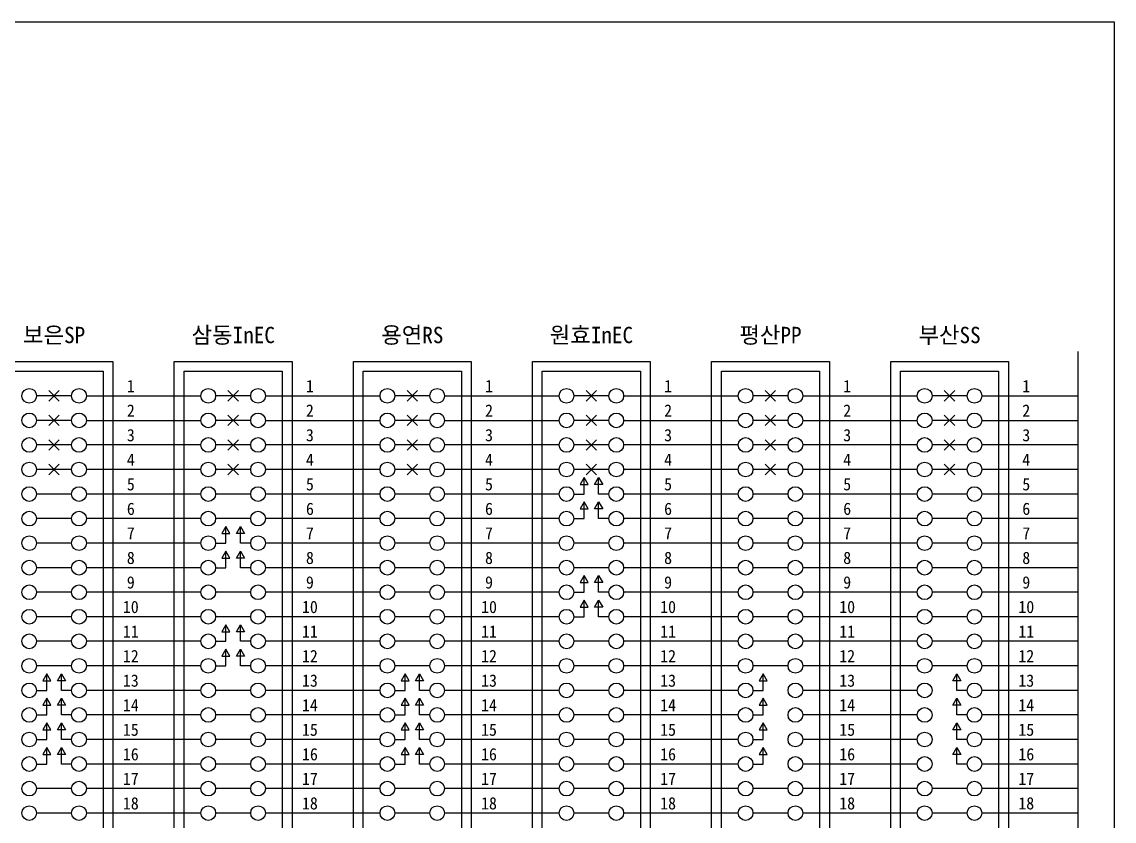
# Model space of a CAD drawing. Extents: x 10526 to 11696, y -1080 to -247.
# Drawn here: x 11429 to 11696.1, y -516.8 to -321.4 of the extents above; entities that cross this region are included whole.
import ezdxf
from ezdxf.enums import TextEntityAlignment as Align

# ---------------------------------------------------------------- set-up
doc = ezdxf.new("R2010")
doc.units = 0
doc.header["$LTSCALE"] = 10
doc.header["$MEASUREMENT"] = 0
for name, color, linetype in [('TN-CABL', 4, 'Continuous'), ('TN-TABL', 3, 'Continuous'), ('TN-TEXT', 3, 'Continuous'), ('TT-MACL', 6, 'Continuous'), ('TX-PAPR', 2, 'Continuous')]:
    doc.layers.add(name, color=color, linetype=linetype)
doc.styles.get("Standard").update_dxf_attribs({"font": 'GulimChe.ttf'})

msp = doc.modelspace()

# ---------------------------------------------------------------- linework, layer by layer
at = {"layer": 'TN-CABL', "flags": 128}
for points in [[(11441.15, -412.85), (11432.56, -412.85)], [(11444.75, -412.85), (11472.77, -412.85)], [(11484.95, -412.85), (11476.36, -412.85)], [(11488.55, -412.85), (11516.57, -412.85)], [(11528.75, -412.85), (11520.16, -412.85)], [(11532.35, -412.85), (11560.37, -412.85)], [(11572.55, -412.85), (11563.96, -412.85)], [(11576.15, -412.85), (11604.17, -412.85)], [(11616.35, -412.85), (11607.76, -412.85)], [(11619.95, -412.85), (11647.97, -412.85)], [(11660.15, -412.85), (11651.56, -412.85)], [(11663.75, -412.85), (11687.35, -412.85)], [(11441.15, -418.85), (11432.56, -418.85)], [(11444.75, -418.85), (11472.77, -418.85)], [(11484.95, -418.85), (11476.36, -418.85)], [(11488.55, -418.85), (11516.57, -418.85)], [(11528.75, -418.85), (11520.16, -418.85)], [(11532.35, -418.85), (11560.37, -418.85)], [(11572.55, -418.85), (11563.96, -418.85)], [(11576.15, -418.85), (11604.17, -418.85)], [(11616.35, -418.85), (11607.76, -418.85)], [(11619.95, -418.85), (11647.97, -418.85)], [(11660.15, -418.85), (11651.56, -418.85)], [(11663.75, -418.85), (11687.35, -418.85)], [(11441.15, -424.85), (11432.56, -424.85)], [(11472.77, -424.85), (11444.75, -424.85)], [(11484.95, -424.85), (11476.36, -424.85)], [(11516.57, -424.85), (11488.55, -424.85)], [(11528.75, -424.85), (11520.16, -424.85)], [(11560.37, -424.85), (11532.35, -424.85)], [(11572.55, -424.85), (11563.96, -424.85)], [(11604.17, -424.85), (11576.15, -424.85)], [(11616.35, -424.85), (11607.76, -424.85)], [(11647.97, -424.85), (11619.95, -424.85)], [(11660.15, -424.85), (11651.56, -424.85)], [(11687.35, -424.85), (11663.75, -424.85)], [(11441.15, -430.85), (11432.56, -430.85)], [(11472.77, -430.85), (11444.75, -430.85)], [(11484.95, -430.85), (11476.36, -430.85)], [(11516.57, -430.85), (11488.55, -430.85)], [(11528.75, -430.85), (11520.16, -430.85)], [(11560.37, -430.85), (11532.35, -430.85)], [(11572.55, -430.85), (11563.96, -430.85)], [(11604.17, -430.85), (11576.15, -430.85)], [(11616.35, -430.85), (11607.76, -430.85)], [(11647.97, -430.85), (11619.95, -430.85)], [(11660.15, -430.85), (11651.56, -430.85)], [(11687.35, -430.85), (11663.75, -430.85)], [(11441.15, -436.85), (11432.56, -436.85)], [(11472.77, -436.85), (11444.75, -436.85)], [(11484.95, -436.85), (11476.36, -436.85)], [(11516.57, -436.85), (11488.55, -436.85)], [(11528.75, -436.85), (11520.16, -436.85)], [(11560.37, -436.85), (11532.35, -436.85)], [(11604.17, -436.85), (11576.15, -436.85)], [(11616.35, -436.85), (11607.76, -436.85)], [(11647.97, -436.85), (11619.95, -436.85)], [(11660.15, -436.85), (11651.56, -436.85)], [(11687.35, -436.85), (11663.75, -436.85)], [(11441.15, -442.85), (11432.56, -442.85)], [(11472.77, -442.85), (11444.75, -442.85)], [(11484.95, -442.85), (11476.36, -442.85)], [(11516.57, -442.85), (11488.55, -442.85)], [(11528.75, -442.85), (11520.16, -442.85)], [(11560.37, -442.85), (11532.35, -442.85)], [(11604.17, -442.85), (11576.15, -442.85)], [(11616.35, -442.85), (11607.76, -442.85)], [(11647.97, -442.85), (11619.95, -442.85)], [(11660.15, -442.85), (11651.56, -442.85)], [(11687.35, -442.85), (11663.75, -442.85)], [(11441.15, -448.85), (11432.56, -448.85)], [(11472.77, -448.85), (11444.75, -448.85)], [(11516.57, -448.85), (11488.55, -448.85)], [(11528.75, -448.85), (11520.16, -448.85)], [(11560.37, -448.85), (11532.35, -448.85)], [(11572.55, -448.85), (11563.96, -448.85)], [(11604.17, -448.85), (11576.15, -448.85)], [(11616.35, -448.85), (11607.76, -448.85)], [(11647.97, -448.85), (11619.95, -448.85)], [(11660.15, -448.85), (11651.56, -448.85)], [(11687.35, -448.85), (11663.75, -448.85)], [(11441.15, -454.85), (11432.56, -454.85)], [(11472.77, -454.85), (11444.75, -454.85)], [(11516.57, -454.85), (11488.55, -454.85)], [(11528.75, -454.85), (11520.16, -454.85)], [(11560.37, -454.85), (11532.35, -454.85)], [(11572.55, -454.85), (11563.96, -454.85)], [(11604.17, -454.85), (11576.15, -454.85)], [(11616.35, -454.85), (11607.76, -454.85)], [(11647.97, -454.85), (11619.95, -454.85)], [(11660.15, -454.85), (11651.56, -454.85)], [(11687.35, -454.85), (11663.75, -454.85)], [(11441.15, -460.85), (11432.56, -460.85)], [(11472.77, -460.85), (11444.75, -460.85)], [(11484.95, -460.85), (11476.36, -460.85)], [(11516.57, -460.85), (11488.55, -460.85)], [(11528.75, -460.85), (11520.16, -460.85)], [(11560.37, -460.85), (11532.35, -460.85)], [(11604.17, -460.85), (11576.15, -460.85)], [(11616.35, -460.85), (11607.76, -460.85)], [(11647.97, -460.85), (11619.95, -460.85)], [(11660.15, -460.85), (11651.56, -460.85)], [(11687.35, -460.85), (11663.75, -460.85)], [(11441.15, -466.85), (11432.56, -466.85)], [(11472.77, -466.85), (11444.75, -466.85)], [(11484.95, -466.85), (11476.36, -466.85)], [(11516.57, -466.85), (11488.55, -466.85)], [(11528.75, -466.85), (11520.16, -466.85)], [(11560.37, -466.85), (11532.35, -466.85)], [(11604.17, -466.85), (11576.15, -466.85)], [(11616.35, -466.85), (11607.76, -466.85)], [(11647.97, -466.85), (11619.95, -466.85)], [(11660.15, -466.85), (11651.56, -466.85)], [(11687.35, -466.85), (11663.75, -466.85)], [(11441.15, -472.85), (11432.56, -472.85)], [(11472.77, -472.85), (11444.75, -472.85)], [(11516.57, -472.85), (11488.55, -472.85)], [(11528.75, -472.85), (11520.16, -472.85)], [(11560.37, -472.85), (11532.35, -472.85)], [(11572.55, -472.85), (11563.96, -472.85)], [(11604.17, -472.85), (11576.15, -472.85)], [(11616.35, -472.85), (11607.76, -472.85)], [(11647.97, -472.85), (11619.95, -472.85)], [(11660.15, -472.85), (11651.56, -472.85)], [(11687.35, -472.85), (11663.75, -472.85)], [(11441.15, -478.85), (11432.56, -478.85)], [(11472.77, -478.85), (11444.75, -478.85)], [(11516.57, -478.85), (11488.55, -478.85)], [(11528.75, -478.85), (11520.16, -478.85)], [(11560.37, -478.85), (11532.35, -478.85)], [(11572.55, -478.85), (11563.96, -478.85)], [(11604.17, -478.85), (11576.15, -478.85)], [(11616.35, -478.85), (11607.76, -478.85)], [(11647.97, -478.85), (11619.95, -478.85)], [(11660.15, -478.85), (11651.56, -478.85)], [(11687.35, -478.85), (11663.75, -478.85)], [(11472.77, -484.85), (11444.75, -484.85)], [(11484.95, -484.85), (11476.36, -484.85)], [(11516.57, -484.85), (11488.55, -484.85)], [(11560.37, -484.85), (11532.35, -484.85)], [(11572.55, -484.85), (11563.96, -484.85)], [(11604.17, -484.85), (11576.15, -484.85)], [(11647.97, -484.85), (11619.95, -484.85)], [(11687.35, -484.85), (11663.75, -484.85)], [(11472.77, -490.85), (11444.75, -490.85)], [(11484.95, -490.85), (11476.36, -490.85)], [(11516.57, -490.85), (11488.55, -490.85)], [(11560.37, -490.85), (11532.35, -490.85)], [(11572.55, -490.85), (11563.96, -490.85)], [(11604.17, -490.85), (11576.15, -490.85)], [(11647.97, -490.85), (11619.95, -490.85)], [(11687.35, -490.85), (11663.75, -490.85)], [(11472.77, -496.85), (11444.75, -496.85)], [(11484.95, -496.85), (11476.36, -496.85)], [(11516.57, -496.85), (11488.55, -496.85)], [(11560.37, -496.85), (11532.35, -496.85)], [(11572.55, -496.85), (11563.96, -496.85)], [(11604.17, -496.85), (11576.15, -496.85)], [(11647.97, -496.85), (11619.95, -496.85)], [(11687.35, -496.85), (11663.75, -496.85)], [(11472.77, -502.85), (11444.75, -502.85)], [(11484.95, -502.85), (11476.36, -502.85)], [(11516.57, -502.85), (11488.55, -502.85)], [(11560.37, -502.85), (11532.35, -502.85)], [(11572.55, -502.85), (11563.96, -502.85)], [(11604.17, -502.85), (11576.15, -502.85)], [(11647.97, -502.85), (11619.95, -502.85)], [(11687.35, -502.85), (11663.75, -502.85)], [(11441.15, -508.85), (11432.56, -508.85)], [(11472.77, -508.85), (11444.75, -508.85)], [(11484.95, -508.85), (11476.36, -508.85)], [(11516.57, -508.85), (11488.55, -508.85)], [(11528.75, -508.85), (11520.16, -508.85)], [(11560.37, -508.85), (11532.35, -508.85)], [(11572.55, -508.85), (11563.96, -508.85)], [(11604.17, -508.85), (11576.15, -508.85)], [(11616.35, -508.85), (11607.76, -508.85)], [(11647.97, -508.85), (11619.95, -508.85)], [(11660.15, -508.85), (11651.56, -508.85)], [(11687.35, -508.85), (11663.75, -508.85)], [(11441.15, -514.85), (11432.56, -514.85)], [(11472.77, -514.85), (11444.75, -514.85)], [(11484.95, -514.85), (11476.36, -514.85)], [(11516.57, -514.85), (11488.55, -514.85)], [(11528.75, -514.85), (11520.16, -514.85)], [(11560.37, -514.85), (11532.35, -514.85)], [(11572.55, -514.85), (11563.96, -514.85)], [(11604.17, -514.85), (11576.15, -514.85)], [(11616.35, -514.85), (11607.76, -514.85)], [(11647.97, -514.85), (11619.95, -514.85)], [(11660.15, -514.85), (11651.56, -514.85)], [(11687.35, -514.85), (11663.75, -514.85)]]:
    msp.add_lwpolyline(points, dxfattribs=at)
at = {"layer": 'TN-CABL', "ltscale": 1.5}
for points in [[(11435.58, -411.57), (11438.13, -414.12)], [(11438.13, -411.57), (11435.58, -414.12)], [(11479.38, -411.57), (11481.93, -414.12)], [(11481.93, -411.57), (11479.38, -414.12)], [(11523.18, -411.57), (11525.73, -414.12)], [(11525.73, -411.57), (11523.18, -414.12)], [(11566.98, -411.57), (11569.53, -414.12)], [(11569.53, -411.57), (11566.98, -414.12)], [(11610.78, -411.57), (11613.33, -414.12)], [(11613.33, -411.57), (11610.78, -414.12)], [(11654.58, -411.57), (11657.13, -414.12)], [(11657.13, -411.57), (11654.58, -414.12)], [(11435.58, -417.57), (11438.13, -420.12)], [(11438.13, -417.57), (11435.58, -420.12)], [(11479.38, -417.57), (11481.93, -420.12)], [(11481.93, -417.57), (11479.38, -420.12)], [(11523.18, -417.57), (11525.73, -420.12)], [(11525.73, -417.57), (11523.18, -420.12)], [(11566.98, -417.57), (11569.53, -420.12)], [(11569.53, -417.57), (11566.98, -420.12)], [(11610.78, -417.57), (11613.33, -420.12)], [(11613.33, -417.57), (11610.78, -420.12)], [(11654.58, -417.57), (11657.13, -420.12)], [(11657.13, -417.57), (11654.58, -420.12)], [(11435.58, -423.57), (11438.13, -426.12)], [(11438.13, -423.57), (11435.58, -426.12)], [(11479.38, -423.57), (11481.93, -426.12)], [(11481.93, -423.57), (11479.38, -426.12)], [(11523.18, -423.57), (11525.73, -426.12)], [(11525.73, -423.57), (11523.18, -426.12)], [(11566.98, -423.57), (11569.53, -426.12)], [(11569.53, -423.57), (11566.98, -426.12)], [(11610.78, -423.57), (11613.33, -426.12)], [(11613.33, -423.57), (11610.78, -426.12)], [(11654.58, -423.57), (11657.13, -426.12)], [(11657.13, -423.57), (11654.58, -426.12)], [(11435.58, -429.57), (11438.13, -432.12)], [(11438.13, -429.57), (11435.58, -432.12)], [(11479.38, -429.57), (11481.93, -432.12)], [(11481.93, -429.57), (11479.38, -432.12)], [(11523.18, -429.57), (11525.73, -432.12)], [(11525.73, -429.57), (11523.18, -432.12)], [(11566.98, -429.57), (11569.53, -432.12)], [(11569.53, -429.57), (11566.98, -432.12)], [(11610.78, -429.57), (11613.33, -432.12)], [(11613.33, -429.57), (11610.78, -432.12)], [(11654.58, -429.57), (11657.13, -432.12)], [(11657.13, -429.57), (11654.58, -432.12)], [(11563.96, -436.85), (11566.48, -436.85), (11566.48, -432.79)], [(11572.55, -436.85), (11570.03, -436.85), (11570.03, -432.79)], [(11563.96, -442.85), (11566.48, -442.85), (11566.48, -438.79)], [(11572.55, -442.85), (11570.03, -442.85), (11570.03, -438.79)], [(11476.36, -448.85), (11478.88, -448.85), (11478.88, -444.79)], [(11484.95, -448.85), (11482.43, -448.85), (11482.43, -444.79)], [(11476.36, -454.85), (11478.88, -454.85), (11478.88, -450.79)], [(11484.95, -454.85), (11482.43, -454.85), (11482.43, -450.79)], [(11563.96, -460.85), (11566.48, -460.85), (11566.48, -456.79)], [(11572.55, -460.85), (11570.03, -460.85), (11570.03, -456.79)], [(11563.96, -466.85), (11566.48, -466.85), (11566.48, -462.79)], [(11572.55, -466.85), (11570.03, -466.85), (11570.03, -462.79)], [(11476.36, -472.85), (11478.88, -472.85), (11478.88, -468.79)], [(11484.95, -472.85), (11482.43, -472.85), (11482.43, -468.79)], [(11476.36, -478.85), (11478.88, -478.85), (11478.88, -474.79)], [(11484.95, -478.85), (11482.43, -478.85), (11482.43, -474.79)], [(11432.56, -484.85), (11435.08, -484.85), (11435.08, -480.79)], [(11441.15, -484.85), (11438.63, -484.85), (11438.63, -480.79)], [(11520.16, -484.85), (11522.68, -484.85), (11522.68, -480.79)], [(11528.75, -484.85), (11526.23, -484.85), (11526.23, -480.79)], [(11607.76, -484.85), (11610.28, -484.85), (11610.28, -480.79)], [(11660.15, -484.85), (11657.63, -484.85), (11657.63, -480.79)], [(11432.56, -490.85), (11435.08, -490.85), (11435.08, -486.79)], [(11441.15, -490.85), (11438.63, -490.85), (11438.63, -486.79)], [(11520.16, -490.85), (11522.68, -490.85), (11522.68, -486.79)], [(11528.75, -490.85), (11526.23, -490.85), (11526.23, -486.79)], [(11607.76, -490.85), (11610.28, -490.85), (11610.28, -486.79)], [(11660.15, -490.85), (11657.63, -490.85), (11657.63, -486.79)], [(11432.56, -496.85), (11435.08, -496.85), (11435.08, -492.79)], [(11441.15, -496.85), (11438.63, -496.85), (11438.63, -492.79)], [(11520.16, -496.85), (11522.68, -496.85), (11522.68, -492.79)], [(11528.75, -496.85), (11526.23, -496.85), (11526.23, -492.79)], [(11607.76, -496.85), (11610.28, -496.85), (11610.28, -492.79)], [(11660.15, -496.85), (11657.63, -496.85), (11657.63, -492.79)], [(11432.56, -502.85), (11435.08, -502.85), (11435.08, -498.79)], [(11441.15, -502.85), (11438.63, -502.85), (11438.63, -498.79)], [(11520.16, -502.85), (11522.68, -502.85), (11522.68, -498.79)], [(11528.75, -502.85), (11526.23, -502.85), (11526.23, -498.79)], [(11607.76, -502.85), (11610.28, -502.85), (11610.28, -498.79)], [(11660.15, -502.85), (11657.63, -502.85), (11657.63, -498.79)]]:
    msp.add_lwpolyline(points, dxfattribs=at)
for points in [[(11566.48, -432.79), (11565.5, -434.5), (11567.47, -434.5)], [(11570.03, -432.79), (11571.02, -434.5), (11569.05, -434.5)], [(11566.48, -438.79), (11565.5, -440.5), (11567.47, -440.5)], [(11570.03, -438.79), (11571.02, -440.5), (11569.05, -440.5)], [(11478.88, -444.79), (11477.9, -446.5), (11479.87, -446.5)], [(11482.43, -444.79), (11483.42, -446.5), (11481.45, -446.5)], [(11478.88, -450.79), (11477.9, -452.5), (11479.87, -452.5)], [(11482.43, -450.79), (11483.42, -452.5), (11481.45, -452.5)], [(11566.48, -456.79), (11565.5, -458.5), (11567.47, -458.5)], [(11570.03, -456.79), (11571.02, -458.5), (11569.05, -458.5)], [(11566.48, -462.79), (11565.5, -464.5), (11567.47, -464.5)], [(11570.03, -462.79), (11571.02, -464.5), (11569.05, -464.5)], [(11478.88, -468.79), (11477.9, -470.5), (11479.87, -470.5)], [(11482.43, -468.79), (11483.42, -470.5), (11481.45, -470.5)], [(11478.88, -474.79), (11477.9, -476.5), (11479.87, -476.5)], [(11482.43, -474.79), (11483.42, -476.5), (11481.45, -476.5)], [(11435.08, -480.79), (11434.1, -482.5), (11436.07, -482.5)], [(11438.63, -480.79), (11439.62, -482.5), (11437.65, -482.5)], [(11522.68, -480.79), (11521.7, -482.5), (11523.67, -482.5)], [(11526.23, -480.79), (11527.22, -482.5), (11525.25, -482.5)], [(11610.28, -480.79), (11609.3, -482.5), (11611.27, -482.5)], [(11657.63, -480.79), (11658.62, -482.5), (11656.65, -482.5)], [(11435.08, -486.79), (11434.1, -488.5), (11436.07, -488.5)], [(11438.63, -486.79), (11439.62, -488.5), (11437.65, -488.5)], [(11522.68, -486.79), (11521.7, -488.5), (11523.67, -488.5)], [(11526.23, -486.79), (11527.22, -488.5), (11525.25, -488.5)], [(11610.28, -486.79), (11609.3, -488.5), (11611.27, -488.5)], [(11657.63, -486.79), (11658.62, -488.5), (11656.65, -488.5)], [(11435.08, -492.79), (11434.1, -494.5), (11436.07, -494.5)], [(11438.63, -492.79), (11439.62, -494.5), (11437.65, -494.5)], [(11522.68, -492.79), (11521.7, -494.5), (11523.67, -494.5)], [(11526.23, -492.79), (11527.22, -494.5), (11525.25, -494.5)], [(11610.28, -492.79), (11609.3, -494.5), (11611.27, -494.5)], [(11657.63, -492.79), (11658.62, -494.5), (11656.65, -494.5)], [(11435.08, -498.79), (11434.1, -500.5), (11436.07, -500.5)], [(11438.63, -498.79), (11439.62, -500.5), (11437.65, -500.5)], [(11522.68, -498.79), (11521.7, -500.5), (11523.67, -500.5)], [(11526.23, -498.79), (11527.22, -500.5), (11525.25, -500.5)], [(11610.28, -498.79), (11609.3, -500.5), (11611.27, -500.5)], [(11657.63, -498.79), (11658.62, -500.5), (11656.65, -500.5)]]:
    msp.add_lwpolyline(points, close=True, dxfattribs=at)
at = {"layer": 'TN-TABL'}
for points in [[(11422.46, -404.45), (11451.26, -404.45), (11451.26, -703.25), (11422.46, -703.25)], [(11466.26, -404.45), (11495.06, -404.45), (11495.06, -703.25), (11466.26, -703.25)], [(11510.06, -404.45), (11538.86, -404.45), (11538.86, -703.25), (11510.06, -703.25)], [(11553.86, -404.45), (11582.66, -404.45), (11582.66, -703.25), (11553.86, -703.25)], [(11597.66, -404.45), (11626.46, -404.45), (11626.46, -703.25), (11597.66, -703.25)], [(11641.46, -404.45), (11670.26, -404.45), (11670.26, -703.25), (11641.46, -703.25)], [(11424.86, -406.85), (11448.86, -406.85), (11448.86, -700.85), (11424.86, -700.85)], [(11468.66, -406.85), (11492.66, -406.85), (11492.66, -700.85), (11468.66, -700.85)], [(11512.46, -406.85), (11536.46, -406.85), (11536.46, -700.85), (11512.46, -700.85)], [(11556.26, -406.85), (11580.26, -406.85), (11580.26, -700.85), (11556.26, -700.85)], [(11600.06, -406.85), (11624.06, -406.85), (11624.06, -700.85), (11600.06, -700.85)], [(11643.86, -406.85), (11667.86, -406.85), (11667.86, -700.85), (11643.86, -700.85)]]:
    msp.add_lwpolyline(points, close=True, dxfattribs=at)
at = {"layer": 'TN-TABL', "ltscale": 0.6}
for centre in [(11430.77, -412.85), (11442.95, -412.85), (11474.57, -412.85), (11486.75, -412.85), (11518.37, -412.85), (11530.55, -412.85), (11562.17, -412.85), (11574.35, -412.85), (11605.97, -412.85), (11618.15, -412.85), (11649.77, -412.85), (11661.95, -412.85), (11430.77, -418.85), (11442.95, -418.85), (11474.57, -418.85), (11486.75, -418.85), (11518.37, -418.85), (11530.55, -418.85), (11562.17, -418.85), (11574.35, -418.85), (11605.97, -418.85), (11618.15, -418.85), (11649.77, -418.85), (11661.95, -418.85), (11430.77, -424.85), (11442.95, -424.85), (11474.57, -424.85), (11486.75, -424.85), (11518.37, -424.85), (11530.55, -424.85), (11562.17, -424.85), (11574.35, -424.85), (11605.97, -424.85), (11618.15, -424.85), (11649.77, -424.85), (11661.95, -424.85), (11430.77, -430.85), (11442.95, -430.85), (11474.57, -430.85), (11486.75, -430.85), (11518.37, -430.85), (11530.55, -430.85), (11562.17, -430.85), (11574.35, -430.85), (11605.97, -430.85), (11618.15, -430.85), (11649.77, -430.85), (11661.95, -430.85), (11430.77, -436.85), (11442.95, -436.85), (11474.57, -436.85), (11486.75, -436.85), (11518.37, -436.85), (11530.55, -436.85), (11562.17, -436.85), (11574.35, -436.85), (11605.97, -436.85), (11618.15, -436.85), (11649.77, -436.85), (11661.95, -436.85), (11430.77, -442.85), (11442.95, -442.85), (11474.57, -442.85), (11486.75, -442.85), (11518.37, -442.85), (11530.55, -442.85), (11562.17, -442.85), (11574.35, -442.85), (11605.97, -442.85), (11618.15, -442.85), (11649.77, -442.85), (11661.95, -442.85), (11430.77, -448.85), (11442.95, -448.85), (11474.57, -448.85), (11486.75, -448.85), (11518.37, -448.85), (11530.55, -448.85), (11562.17, -448.85), (11574.35, -448.85), (11605.97, -448.85), (11618.15, -448.85), (11649.77, -448.85), (11661.95, -448.85), (11430.77, -454.85), (11442.95, -454.85), (11474.57, -454.85), (11486.75, -454.85), (11518.37, -454.85), (11530.55, -454.85), (11562.17, -454.85), (11574.35, -454.85), (11605.97, -454.85), (11618.15, -454.85), (11649.77, -454.85), (11661.95, -454.85), (11430.77, -460.85), (11442.95, -460.85), (11474.57, -460.85), (11486.75, -460.85), (11518.37, -460.85), (11530.55, -460.85), (11562.17, -460.85), (11574.35, -460.85), (11605.97, -460.85), (11618.15, -460.85), (11649.77, -460.85), (11661.95, -460.85), (11430.77, -466.85), (11442.95, -466.85), (11474.57, -466.85), (11486.75, -466.85), (11518.37, -466.85), (11530.55, -466.85), (11562.17, -466.85), (11574.35, -466.85), (11605.97, -466.85), (11618.15, -466.85), (11649.77, -466.85), (11661.95, -466.85), (11430.77, -472.85), (11442.95, -472.85), (11474.57, -472.85), (11486.75, -472.85), (11518.37, -472.85), (11530.55, -472.85), (11562.17, -472.85), (11574.35, -472.85), (11605.97, -472.85), (11618.15, -472.85), (11649.77, -472.85), (11661.95, -472.85), (11430.77, -478.85), (11442.95, -478.85), (11474.57, -478.85), (11486.75, -478.85), (11518.37, -478.85), (11530.55, -478.85), (11562.17, -478.85), (11574.35, -478.85), (11605.97, -478.85), (11618.15, -478.85), (11649.77, -478.85), (11661.95, -478.85), (11430.77, -484.85), (11442.95, -484.85), (11474.57, -484.85), (11486.75, -484.85), (11518.37, -484.85), (11530.55, -484.85), (11562.17, -484.85), (11574.35, -484.85), (11605.97, -484.85), (11618.15, -484.85), (11649.77, -484.85), (11661.95, -484.85), (11430.77, -490.85), (11442.95, -490.85), (11474.57, -490.85), (11486.75, -490.85), (11518.37, -490.85), (11530.55, -490.85), (11562.17, -490.85), (11574.35, -490.85), (11605.97, -490.85), (11618.15, -490.85), (11649.77, -490.85), (11661.95, -490.85), (11430.77, -496.85), (11442.95, -496.85), (11474.57, -496.85), (11486.75, -496.85), (11518.37, -496.85), (11530.55, -496.85), (11562.17, -496.85), (11574.35, -496.85), (11605.97, -496.85), (11618.15, -496.85), (11649.77, -496.85), (11661.95, -496.85), (11430.77, -502.85), (11442.95, -502.85), (11474.57, -502.85), (11486.75, -502.85), (11518.37, -502.85), (11530.55, -502.85), (11562.17, -502.85), (11574.35, -502.85), (11605.97, -502.85), (11618.15, -502.85), (11649.77, -502.85), (11661.95, -502.85), (11430.77, -508.85), (11442.95, -508.85), (11474.57, -508.85), (11486.75, -508.85), (11518.37, -508.85), (11530.55, -508.85), (11562.17, -508.85), (11574.35, -508.85), (11605.97, -508.85), (11618.15, -508.85), (11649.77, -508.85), (11661.95, -508.85), (11430.77, -514.85), (11442.95, -514.85), (11474.57, -514.85), (11486.75, -514.85), (11518.37, -514.85), (11530.55, -514.85), (11562.17, -514.85), (11574.35, -514.85), (11605.97, -514.85), (11618.15, -514.85), (11649.77, -514.85), (11661.95, -514.85)]:
    msp.add_circle(centre, 1.8, dxfattribs=at)
at = {"layer": 'TT-MACL', "linetype": 'Continuous'}
msp.add_lwpolyline([(11687.35, -705.69), (11687.35, -556.02), (11690.34, -554.93), (11684.36, -552.76), (11687.35, -551.67), (11687.35, -402)], dxfattribs=at)
at = {"layer": 'TX-PAPR'}
msp.add_lwpolyline([(11696.11, -1079.94), (10525.99, -1079.94), (10525.99, -321.42), (11696.11, -321.42)], close=True, dxfattribs=at)

# ---------------------------------------------------------------- texts
at = {"layer": 'TN-TEXT'}
for s, p in [('보은SP', (11436.86, -399.97)), ('삼동InEC', (11480.66, -399.97)), ('용연RS', (11524.46, -399.97)), ('원효InEC', (11568.26, -399.97)), ('평산PP', (11612.06, -399.97)), ('부산SS', (11655.86, -399.97))]:
    msp.add_text(s, height=4, dxfattribs=at).set_placement(p, align=Align.CENTER)
for s, p in [('1', (11455.62, -410.45)), ('1', (11499.42, -410.45)), ('1', (11543.22, -410.45)), ('1', (11587.02, -410.45)), ('1', (11630.82, -410.45)), ('1', (11674.62, -410.45)), ('2', (11455.62, -416.45)), ('2', (11499.42, -416.45)), ('2', (11543.22, -416.45)), ('2', (11587.02, -416.45)), ('2', (11630.82, -416.45)), ('2', (11674.62, -416.45)), ('3', (11455.62, -422.45)), ('3', (11499.42, -422.45)), ('3', (11543.22, -422.45)), ('3', (11587.02, -422.45)), ('3', (11630.82, -422.45)), ('3', (11674.62, -422.45)), ('4', (11455.62, -428.45)), ('4', (11499.42, -428.45)), ('4', (11543.22, -428.45)), ('4', (11587.02, -428.45)), ('4', (11630.82, -428.45)), ('4', (11674.62, -428.45)), ('5', (11455.62, -434.45)), ('5', (11499.42, -434.45)), ('5', (11543.22, -434.45)), ('5', (11587.02, -434.45)), ('5', (11630.82, -434.45)), ('5', (11674.62, -434.45)), ('6', (11455.62, -440.45)), ('6', (11499.42, -440.45)), ('6', (11543.22, -440.45)), ('6', (11587.02, -440.45)), ('6', (11630.82, -440.45)), ('6', (11674.62, -440.45)), ('7', (11455.62, -446.45)), ('7', (11499.42, -446.45)), ('7', (11543.22, -446.45)), ('7', (11587.02, -446.45)), ('7', (11630.82, -446.45)), ('7', (11674.62, -446.45)), ('8', (11455.62, -452.45)), ('8', (11499.42, -452.45)), ('8', (11543.22, -452.45)), ('8', (11587.02, -452.45)), ('8', (11630.82, -452.45)), ('8', (11674.62, -452.45)), ('9', (11455.62, -458.45)), ('9', (11499.42, -458.45)), ('9', (11543.22, -458.45)), ('9', (11587.02, -458.45)), ('9', (11630.82, -458.45)), ('9', (11674.62, -458.45)), ('10', (11455.62, -464.45)), ('10', (11499.42, -464.45)), ('10', (11543.22, -464.45)), ('10', (11587.02, -464.45)), ('10', (11630.82, -464.45)), ('10', (11674.62, -464.45)), ('11', (11455.62, -470.45)), ('11', (11499.42, -470.45)), ('11', (11543.22, -470.45)), ('11', (11587.02, -470.45)), ('11', (11630.82, -470.45)), ('11', (11674.62, -470.45)), ('12', (11455.62, -476.45)), ('12', (11499.42, -476.45)), ('12', (11543.22, -476.45)), ('12', (11587.02, -476.45)), ('12', (11630.82, -476.45)), ('12', (11674.62, -476.45)), ('13', (11455.62, -482.45)), ('13', (11499.42, -482.45)), ('13', (11543.22, -482.45)), ('13', (11587.02, -482.45)), ('13', (11630.82, -482.45)), ('13', (11674.62, -482.45)), ('14', (11455.62, -488.45)), ('14', (11499.42, -488.45)), ('14', (11543.22, -488.45)), ('14', (11587.02, -488.45)), ('14', (11630.82, -488.45)), ('14', (11674.62, -488.45)), ('15', (11455.62, -494.45)), ('15', (11499.42, -494.45)), ('15', (11543.22, -494.45)), ('15', (11587.02, -494.45)), ('15', (11630.82, -494.45)), ('15', (11674.62, -494.45)), ('16', (11455.62, -500.45)), ('16', (11499.42, -500.45)), ('16', (11543.22, -500.45)), ('16', (11587.02, -500.45)), ('16', (11630.82, -500.45)), ('16', (11674.62, -500.45)), ('17', (11455.62, -506.45)), ('17', (11499.42, -506.45)), ('17', (11543.22, -506.45)), ('17', (11587.02, -506.45)), ('17', (11630.82, -506.45)), ('17', (11674.62, -506.45)), ('18', (11455.62, -512.45)), ('18', (11499.42, -512.45)), ('18', (11543.22, -512.45)), ('18', (11587.02, -512.45)), ('18', (11630.82, -512.45)), ('18', (11674.62, -512.45))]:
    msp.add_text(s, height=3, dxfattribs=at).set_placement(p, align=Align.MIDDLE_CENTER)

doc.saveas('drawing.dxf')
